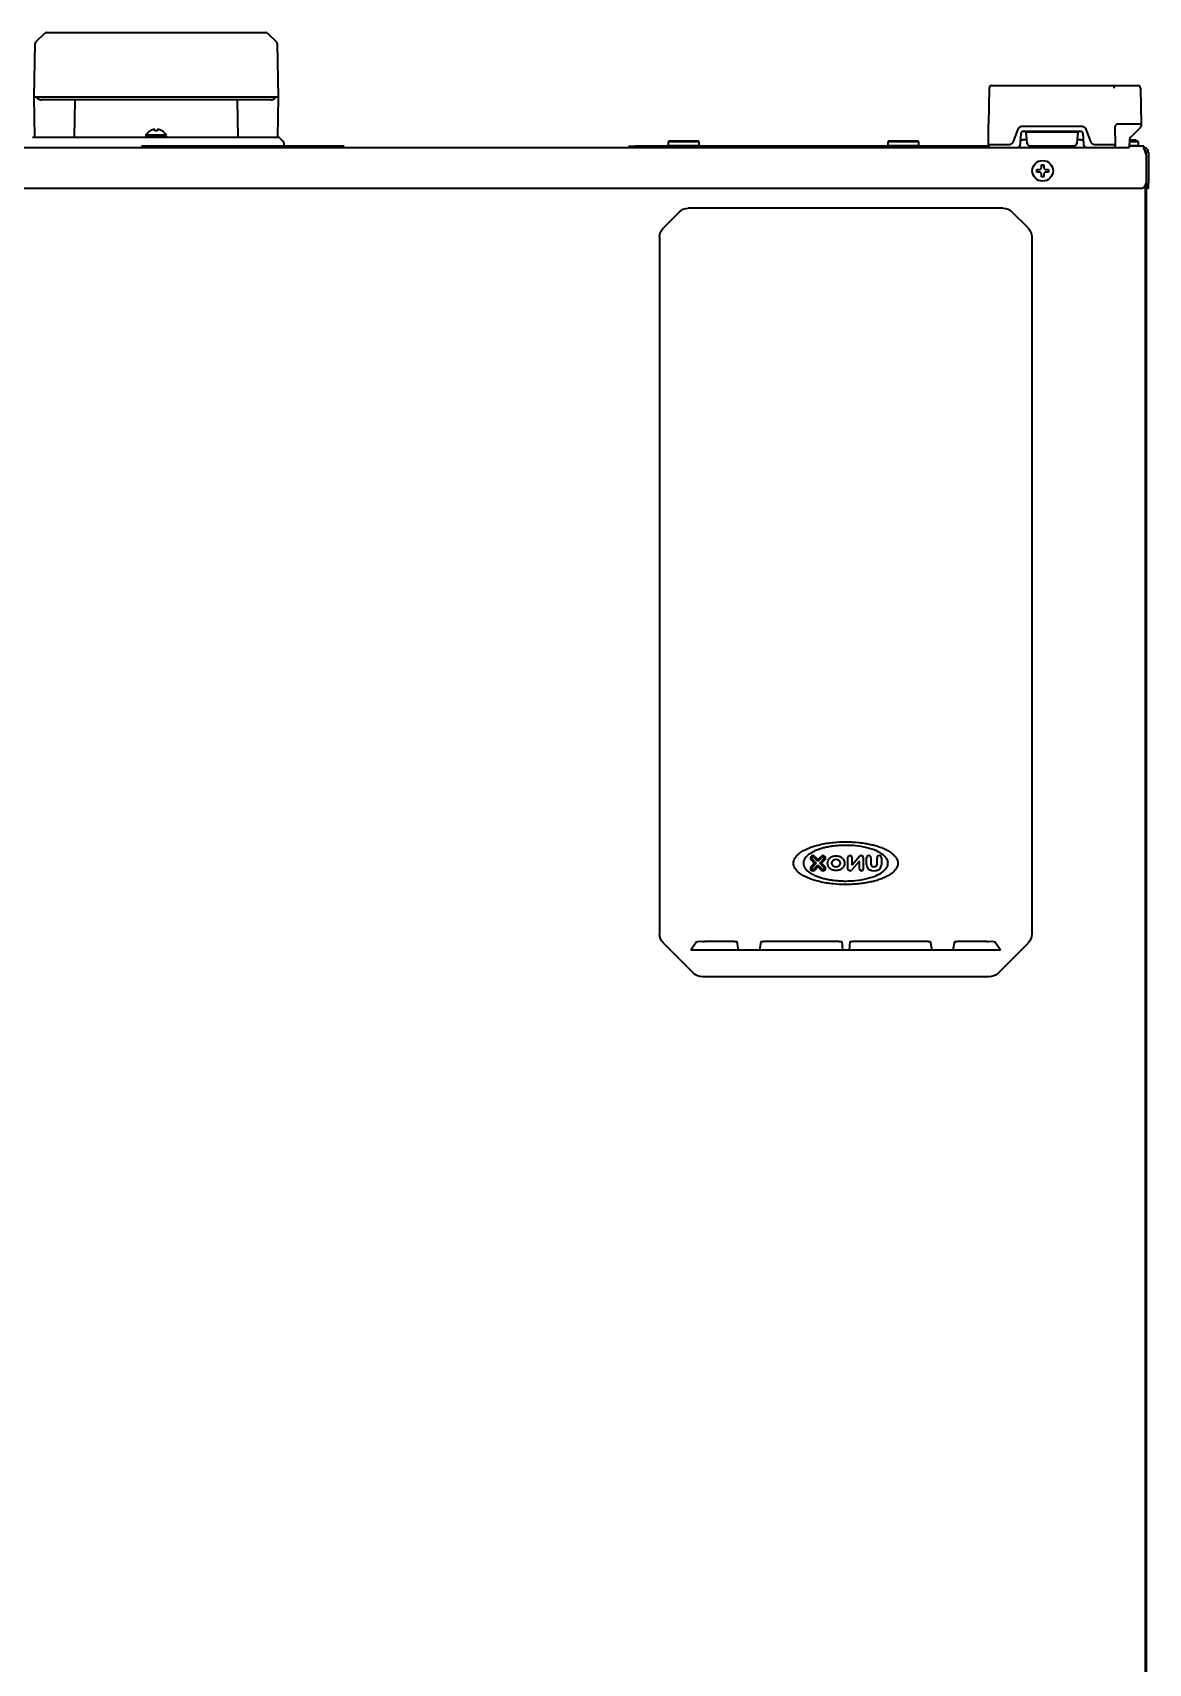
# Model space of a CAD drawing. Header units: inches. Extents: x 786 to 5593, y 691 to 5453.
# Drawn here: x 1216 to 1648, y 3342 to 3973 of the extents above; entities that cross this region are included whole.
import ezdxf

# ---------------------------------------------------------------- set-up
doc = ezdxf.new("R2010")
doc.units = ezdxf.units.IN
doc.layers.add('1', color=7, linetype='Continuous', true_color=0xffffff)

msp = doc.modelspace()

# ---------------------------------------------------------------- linework, layer by layer
at = {"layer": '1', "color": 7, "linetype": 'Continuous', "lineweight": 35}
for p, q in [((1220.95, 3972.87), (1217.47, 3969.44)), ((1221.65, 3973.16), (1306.56, 3973.16)), ((1310.75, 3969.44), (1307.26, 3972.87)), ((1217.17, 3968.75), (1216.81, 3948.16)), ((1311.41, 3948.16), (1311.05, 3968.75)), ((1586.46, 3951.67), (1586.22, 3937.66)), ((1587.46, 3952.66), (1587.49, 3952.66)), ((1587.49, 3952.66), (1587.58, 3952.66)), ((1587.6, 3952.66), (1593.22, 3952.66)), ((1593.22, 3952.66), (1593.83, 3952.66)), ((1595.78, 3952.66), (1597.4, 3952.66)), ((1599.22, 3952.66), (1622.22, 3952.66)), ((1624.04, 3952.66), (1625.67, 3952.66)), ((1627.61, 3952.66), (1628.22, 3952.66)), ((1628.22, 3952.66), (1633.84, 3952.66)), ((1633.84, 3952.66), (1642.29, 3952.66)), ((1642.29, 3952.66), (1643.98, 3952.66)), ((1644.98, 3951.67), (1645.22, 3937.66)), ((1264.11, 3948.16), (1216.81, 3948.16)), ((1216.81, 3948.16), (1217.08, 3932.66)), ((1308.59, 3947.16), (1219.62, 3947.16)), ((1232.6, 3947.16), (1232.35, 3932.66)), ((1311.41, 3948.16), (1264.11, 3948.16)), ((1295.86, 3932.66), (1295.61, 3947.16)), ((1311.14, 3932.66), (1311.41, 3948.16)), ((1260.11, 3933.26), (1260.11, 3933.06)), ((1261.81, 3935.11), (1261.81, 3935.13)), ((1266.41, 3935.13), (1266.41, 3935.11)), ((1268.11, 3933.06), (1268.11, 3933.26)), ((1586.22, 3929.66), (1586.22, 3936.19)), ((1597.34, 3935.46), (1595.71, 3930.97)), ((1622.22, 3936.78), (1599.22, 3936.78)), ((1621.79, 3934.91), (1599.65, 3934.91)), ((1600.69, 3934.66), (1600.67, 3934.91)), ((1600.69, 3934.66), (1601.19, 3934.66)), ((1600.74, 3934.16), (1600.69, 3934.66)), ((1600.82, 3933.39), (1600.74, 3934.16)), ((1601.16, 3930.21), (1600.82, 3933.39)), ((1620.25, 3934.66), (1601.19, 3934.66)), ((1620.25, 3934.66), (1620.75, 3934.66)), ((1620.62, 3933.39), (1620.28, 3930.21)), ((1620.7, 3934.16), (1620.62, 3933.39)), ((1620.75, 3934.66), (1620.7, 3934.16)), ((1620.75, 3934.66), (1620.77, 3934.91)), ((1625.73, 3930.97), (1624.1, 3935.46)), ((1635.1, 3936.64), (1635.22, 3929.66)), ((1643.17, 3937.66), (1636.1, 3937.66)), ((1641.51, 3932.95), (1644.99, 3936.42)), ((1645.22, 3937.66), (1643.17, 3937.66)), ((1645.22, 3937.66), (1645.21, 3936.94)), ((788.47, 3928.66), (1640.65, 3928.66)), ((1217.02, 3932.66), (1311.19, 3932.66)), ((1217.02, 3932.66), (1311.19, 3932.66)), ((1336.81, 3929.16), (1258.5, 3929.16)), ((1313.31, 3930.95), (1311.9, 3932.36)), ((1313.31, 3930.95), (1311.9, 3932.36)), ((1313.61, 3928.86), (1313.61, 3930.24)), ((1313.61, 3928.86), (1313.61, 3930.24)), ((1446.81, 3929.16), (1447.51, 3929.16)), ((1447.51, 3929.16), (1448.93, 3929.16)), ((1448.93, 3929.16), (1449.63, 3929.16)), ((1585.51, 3929.16), (1449.63, 3929.16)), ((1462.47, 3931.16), (1462.22, 3930.91)), ((1462.22, 3930.91), (1462.22, 3929.41)), ((1474.22, 3930.91), (1462.22, 3930.91)), ((1462.22, 3929.41), (1474.22, 3929.41)), ((1462.22, 3929.41), (1462.47, 3929.16)), ((1473.97, 3931.16), (1462.47, 3931.16)), ((1474.22, 3930.91), (1473.97, 3931.16)), ((1473.97, 3929.16), (1474.22, 3929.41)), ((1474.22, 3929.41), (1474.22, 3930.91)), ((1547.47, 3931.16), (1547.22, 3930.91)), ((1547.22, 3930.91), (1547.22, 3929.41)), ((1559.22, 3930.91), (1547.22, 3930.91)), ((1547.22, 3929.41), (1559.22, 3929.41)), ((1547.22, 3929.41), (1547.47, 3929.16)), ((1558.97, 3931.16), (1547.47, 3931.16)), ((1559.22, 3930.91), (1558.97, 3931.16)), ((1558.97, 3929.16), (1559.22, 3929.41)), ((1559.22, 3929.41), (1559.22, 3930.91)), ((1585.51, 3929.16), (1585.87, 3929.16)), ((1585.87, 3929.16), (1586.27, 3929.16)), ((1586.22, 3929.39), (1586.22, 3929.66)), ((1593.22, 3929.66), (1586.22, 3929.66)), ((1593.83, 3929.66), (1593.22, 3929.66)), ((1598.49, 3931.66), (1599.49, 3931.66)), ((1601.01, 3931.66), (1599.49, 3931.66)), ((1602.15, 3929.31), (1619.29, 3929.31)), ((1621.95, 3931.66), (1620.43, 3931.66)), ((1621.95, 3931.66), (1622.95, 3931.66)), ((1628.22, 3929.66), (1627.61, 3929.66)), ((1635.22, 3929.66), (1628.22, 3929.66)), ((1635.22, 3929.66), (1635.22, 3929.44)), ((1640.71, 3931.91), (1640.65, 3928.66)), ((1640.66, 3929.41), (1644.22, 3929.41)), ((1644.22, 3929.16), (1640.66, 3929.16)), ((1643.97, 3931.16), (1640.69, 3931.16)), ((1644.22, 3930.91), (1640.69, 3930.91)), ((1640.7, 3931.63), (1642.67, 3931.63)), ((1644.22, 3930.91), (1643.97, 3931.16)), ((1643.97, 3929.16), (1644.22, 3929.41)), ((1644.22, 3929.41), (1644.22, 3930.91)), ((1646.22, 3929.16), (1644.22, 3929.16)), ((1645.99, 3928.65), (1645.97, 3928.66)), ((1645.97, 3928.66), (1646.22, 3928.66)), ((1646.22, 3929.16), (1646.22, 3928.66)), ((1646.93, 3926.74), (1646.88, 3926.86)), ((1647.22, 3926.86), (1647.22, 3926.74)), ((1647.22, 3925.9), (1647.22, 3926.74)), ((1648.02, 3926.86), (1648.02, 3926.74)), ((1648.02, 3926.74), (1648.02, 3925.9)), ((1606.62, 3921.96), (1607.12, 3921.96)), ((1607.12, 3921.96), (1607.62, 3921.96)), ((1647.12, 3925.9), (1647.12, 3914.86)), ((1647.12, 3924.91), (1647.22, 3924.91)), ((1647.22, 3925.9), (1647.22, 3914.86)), ((1647.22, 3924.91), (1647.22, 2768.16)), ((1648.02, 3925.9), (1648.02, 3914.86)), ((1607.12, 3917.36), (1606.62, 3917.36)), ((1607.62, 3917.36), (1607.12, 3917.36)), ((1647.22, 3912.86), (1647.22, 3914.86)), ((1648.02, 3912.86), (1648.02, 3914.86)), ((1645.12, 3912.86), (789.32, 3912.86)), ((1646.72, 3913.66), (1646.72, 2860.7)), ((1648.02, 3912.86), (1647.22, 3912.86)), ((1466.46, 3903.69), (1460.38, 3897.61)), ((1591.84, 3905.16), (1470, 3905.16)), ((1601.46, 3897.61), (1595.38, 3903.69)), ((1458.92, 3894.08), (1458.92, 3624.23)), ((1602.92, 3894.08), (1602.92, 3624.23)), ((1518.76, 3651.69), (1517.54, 3652.92)), ((1517.54, 3650.39), (1518.76, 3651.62)), ((1517.9, 3653.28), (1519.52, 3651.66)), ((1519.52, 3651.66), (1517.9, 3650.03)), ((1520.18, 3652.32), (1518.56, 3653.94)), ((1518.56, 3649.37), (1520.18, 3651)), ((1518.92, 3654.3), (1520.14, 3653.07)), ((1520.14, 3650.24), (1518.92, 3649.01)), ((1521.8, 3653.94), (1520.18, 3652.32)), ((1520.18, 3651), (1521.8, 3649.37)), ((1520.21, 3653.07), (1521.44, 3654.3)), ((1521.44, 3649.01), (1520.21, 3650.24)), ((1520.84, 3651.66), (1522.46, 3653.28)), ((1522.46, 3650.03), (1520.84, 3651.66)), ((1522.82, 3652.92), (1521.59, 3651.69)), ((1521.59, 3651.62), (1522.82, 3650.39)), ((1531.8, 3649.31), (1531.8, 3654)), ((1532.38, 3654.59), (1532.68, 3654.59)), ((1532.72, 3648.73), (1532.38, 3648.73)), ((1536.11, 3652.31), (1533.17, 3648.93)), ((1533.26, 3654), (1533.26, 3651.03)), ((1533.35, 3651), (1536.29, 3654.39)), ((1536.19, 3649.31), (1536.19, 3652.28)), ((1536.73, 3654.59), (1537.07, 3654.59)), ((1537.07, 3648.73), (1536.78, 3648.73)), ((1537.66, 3654), (1537.66, 3649.31)), ((1538.98, 3651.07), (1538.98, 3653.73)), ((1540.68, 3653.73), (1540.68, 3651.28)), ((1543.03, 3651.28), (1543.03, 3653.73)), ((1544.74, 3653.73), (1544.74, 3651.07)), ((1460.38, 3620.7), (1471.97, 3609.12)), ((1473.18, 3621.22), (1471.01, 3617.95)), ((1489.42, 3617.95), (1471.01, 3617.95)), ((1475.62, 3621.36), (1473.49, 3621.25)), ((1487.86, 3621.37), (1476.31, 3621.37)), ((1489.42, 3617.95), (1488.86, 3621.32)), ((1497.52, 3617.95), (1489.42, 3617.95)), ((1498.08, 3621.32), (1497.52, 3617.95)), ((1529.65, 3617.95), (1497.52, 3617.95)), ((1528.36, 3621.37), (1499.08, 3621.37)), ((1529.36, 3621.32), (1529.65, 3617.95)), ((1532.19, 3617.95), (1529.65, 3617.95)), ((1532.48, 3621.32), (1532.19, 3617.95)), ((1564.32, 3617.95), (1532.19, 3617.95)), ((1562.76, 3621.37), (1533.48, 3621.37)), ((1564.32, 3617.95), (1563.76, 3621.32)), ((1572.42, 3617.95), (1564.32, 3617.95)), ((1572.98, 3621.32), (1572.42, 3617.95)), ((1590.83, 3617.95), (1572.42, 3617.95)), ((1585.53, 3621.37), (1573.98, 3621.37)), ((1588.35, 3621.25), (1586.22, 3621.36)), ((1590.83, 3617.95), (1588.66, 3621.22)), ((1589.87, 3609.12), (1601.46, 3620.7)), ((1586.34, 3607.65), (1475.5, 3607.65))]:
    msp.add_line(p, q, dxfattribs=at)
for centre, radius in [((1607.12, 3919.66), 4), ((1527.16, 3651.66), 1.59)]:
    msp.add_circle(centre, radius, dxfattribs=at)
for centre, radius, start, end in [((1221.65, 3972.16), 1, 90, 134.5), ((1306.56, 3972.16), 1, 45.5, 90), ((1218.17, 3968.73), 1, 134.5, 179), ((1310.05, 3968.73), 1, 1, 45.5), ((1587.46, 3951.66), 1, 90, 179), ((1633.84, 3951.66), 1, 1, 90), ((1643.98, 3951.66), 1, 1, 90), ((1636.1, 3936.66), 1, 90, 181), ((1641.71, 3931.87), 1, 116.76457, 179), ((1640.81, 3933.66), 1, 296.76457, 315), ((1644.46, 3936.95), 0.75, 315, 359), ((1217.02, 3931.66), 1, 90, 135), ((1217.02, 3931.66), 1, 90, 135), ((1311.19, 3931.66), 1, 45, 90), ((1311.19, 3931.66), 1, 45, 90), ((1312.61, 3930.24), 1, 0, 45), ((1312.61, 3930.24), 1, 0, 45), ((1586.97, 3929.41), 0.75, 181, 270), ((1602.15, 3930.31), 1, 186, 270), ((1619.29, 3930.31), 1, 270, 354.00002), ((1634.42, 3929.46), 0.8, 270, 359), ((1642.67, 3930.63), 1, 31.9695, 90), ((1645.12, 3925.9), 2, 0, 25), ((1645.12, 3914.86), 2, 270, 0), ((1518.23, 3653.61), 0.976, 45.00002, 225), ((1518.23, 3649.7), 0.976, 135, 315), ((1518.23, 3653.61), 0.466, 45.00003, 225), ((1518.23, 3649.7), 0.466, 135.00003, 314.99997), ((1518.73, 3651.66), 0.0488, 315, 45), ((1520.18, 3653.11), 0.0488, 225, 315), ((1520.18, 3650.21), 0.0488, 45, 135), ((1522.13, 3653.61), 0.976, 315, 135), ((1522.13, 3649.7), 0.976, 225, 44.99999), ((1521.63, 3651.66), 0.0488, 135, 225), ((1522.13, 3653.61), 0.466, 315, 135), ((1522.13, 3649.7), 0.466, 225, 44.99997), ((1532.38, 3654), 0.586, 90, 180), ((1532.38, 3649.31), 0.586, 180, 270), ((1532.68, 3654), 0.586, 0, 90), ((1532.72, 3649.31), 0.586, 270, 319.00001), ((1533.31, 3651.03), 0.0488, 180, 318.99996), ((1536.14, 3652.28), 0.0488, 0, 138.99996), ((1536.78, 3649.31), 0.586, 180, 270), ((1536.73, 3654), 0.586, 90, 139.00001), ((1537.07, 3654), 0.586, 0, 90), ((1537.07, 3649.31), 0.586, 270, 0), ((1539.83, 3653.73), 0.854, 0, 180), ((1541.17, 3651.07), 2.2, 180, 246.42182), ((1541.86, 3652.63), 3.91, 246.42182, 293.57818), ((1541.66, 3651.28), 0.976, 180, 262.33774), ((1541.86, 3652.73), 2.44, 262.33774, 277.66226), ((1542.05, 3651.28), 0.976, 277.66226, 0), ((1543.88, 3653.73), 0.854, 0, 180), ((1542.54, 3651.07), 2.2, 293.57818, 0)]:
    msp.add_arc(centre, radius, start, end, dxfattribs=at)
msp.add_ellipse((1264.11, 3933.46), major_axis=(3.95, 0), ratio=0.008727, dxfattribs=at)
for centre, major_axis, ratio, start_param, end_param in [((1599.65, 3933.91), (-1, 0), 1, 4.712389, 4.92927), ((1621.79, 3933.91), (-0.994, 0.111), 1, 4.606666, 4.823547), ((1264.11, 3932.66), (2.2, 0), 0.008727, 1.570796, 2.807111), ((1264.11, 3932.66), (2.2, 0), 0.008727, 0.418715, 1.570796)]:
    msp.add_ellipse(centre, major_axis=major_axis, ratio=ratio, start_param=start_param, end_param=end_param, dxfattribs=at)
at = {"layer": '1', "color": 7, "linetype": 'Continuous', "lineweight": 35, "extrusion": (0, 0, -1)}
for centre, major_axis, ratio, start_param, end_param in [((1470, 3900.15), (3.54, -3.54), 0.998783, 3.141593, 3.926382), ((1591.84, 3900.15), (3.54, 3.54), 0.998783, 5.498396, 6.283185), ((1463.92, 3894.08), (-3.54, 3.54), 0.998783, 5.498396, 6.283185), ((1597.92, 3894.08), (-3.54, -3.54), 0.998783, 3.141593, 3.926382), ((1463.92, 3624.24), (3.54, 3.54), 0.998783, 3.141593, 3.926382), ((1597.92, 3624.24), (3.54, -3.54), 0.998783, 5.498396, 6.283185), ((1474.18, 3621.21), (1, 0), 0.052336, 3.176451, 3.943759), ((1476.31, 3621.32), (1, 0), 0.052336, 3.943759, 4.712389), ((1487.86, 3621.32), (1, 0), 0.052336, 4.712389, 6.274471), ((1499.08, 3621.32), (1, 0), 0.052336, 3.150307, 4.712389), ((1528.36, 3621.32), (1, 0), 0.052336, 4.712389, 6.278828), ((1533.48, 3621.32), (1, 0), 0.052336, 3.14595, 4.712389), ((1562.76, 3621.32), (1, 0), 0.052336, 4.712389, 6.274471), ((1573.98, 3621.32), (1, 0), 0.052336, 3.150307, 4.712389), ((1585.53, 3621.32), (1, 0), 0.052336, 4.712389, 5.481019), ((1587.66, 3621.21), (1, 0), 0.052336, 5.481019, 6.248327), ((1475.51, 3612.66), (-3.54, -3.54), 0.998783, 5.498396, 6.283185), ((1586.33, 3612.66), (-3.54, 3.54), 0.998783, 3.141593, 3.926382)]:
    msp.add_ellipse(centre, major_axis=major_axis, ratio=ratio, start_param=start_param, end_param=end_param, dxfattribs=at)
at = {"layer": '1', "color": 7, "linetype": 'Continuous', "lineweight": 35}
for points, knots in [([(1593.83, 3952.66), (1593.99, 3952.66), (1594.15, 3952.66), (1594.48, 3952.66), (1594.64, 3952.66), (1594.96, 3952.66), (1595.13, 3952.66), (1595.37, 3952.66), (1595.45, 3952.66), (1595.57, 3952.66), (1595.61, 3952.66), (1595.69, 3952.66), (1595.73, 3952.66), (1595.78, 3952.66)], [0, 0, 0, 0, 0.25, 0.25, 0.5, 0.5, 0.75, 0.75, 0.875, 0.875, 0.9375, 0.9375, 1, 1, 1, 1]), ([(1597.4, 3952.66), (1597.44, 3952.66), (1597.48, 3952.66), (1597.56, 3952.66), (1597.67, 3952.66), (1597.78, 3952.66), (1598.01, 3952.66), (1598.16, 3952.66), (1598.62, 3952.66), (1598.92, 3952.66), (1599.22, 3952.66)], [0, 0, 0, 0, 0.0625, 0.0625, 0.125, 0.25, 0.25, 0.5, 0.5, 1, 1, 1, 1]), ([(1622.22, 3952.66), (1622.52, 3952.66), (1622.82, 3952.66), (1623.28, 3952.66), (1623.43, 3952.66), (1623.66, 3952.66), (1623.73, 3952.66), (1623.85, 3952.66), (1623.88, 3952.66), (1623.96, 3952.66), (1624, 3952.66), (1624.04, 3952.66)], [0, 0, 0, 0, 0.5, 0.5, 0.75, 0.75, 0.875, 0.875, 0.9375, 0.9375, 1, 1, 1, 1]), ([(1625.67, 3952.66), (1625.71, 3952.66), (1625.75, 3952.66), (1625.83, 3952.66), (1625.87, 3952.66), (1625.99, 3952.66), (1626.07, 3952.66), (1626.31, 3952.66), (1626.48, 3952.66), (1626.8, 3952.66), (1626.96, 3952.66), (1627.29, 3952.66), (1627.45, 3952.66), (1627.61, 3952.66)], [0, 0, 0, 0, 0.0625, 0.0625, 0.125, 0.125, 0.25, 0.25, 0.5, 0.5, 0.75, 0.75, 1, 1, 1, 1]), ([(1217.89, 3948.14), (1217.9, 3948.13), (1217.9, 3948.12), (1217.91, 3948.11), (1217.92, 3948.09), (1217.93, 3948.08), (1217.94, 3948.06), (1217.95, 3948.05), (1217.96, 3948.03), (1217.97, 3948.02), (1217.98, 3948), (1217.99, 3947.99), (1218, 3947.97), (1218.01, 3947.96), (1218.02, 3947.94), (1218.03, 3947.93), (1218.04, 3947.92), (1218.05, 3947.9), (1218.06, 3947.89), (1218.07, 3947.88), (1218.08, 3947.86), (1218.09, 3947.85), (1218.11, 3947.84), (1218.12, 3947.82), (1218.13, 3947.81), (1218.14, 3947.8), (1218.15, 3947.79), (1218.16, 3947.77), (1218.18, 3947.76), (1218.19, 3947.75), (1218.2, 3947.74), (1218.21, 3947.73), (1218.23, 3947.71), (1218.24, 3947.7), (1218.25, 3947.69), (1218.26, 3947.68), (1218.27, 3947.67), (1218.29, 3947.66), (1218.3, 3947.65), (1218.31, 3947.64), (1218.32, 3947.63), (1218.34, 3947.62), (1218.35, 3947.61), (1218.36, 3947.6), (1218.37, 3947.59), (1218.39, 3947.58), (1218.4, 3947.57), (1218.41, 3947.56), (1218.42, 3947.55), (1218.44, 3947.54), (1218.45, 3947.53), (1218.46, 3947.53), (1218.47, 3947.52), (1218.49, 3947.51), (1218.5, 3947.5), (1218.51, 3947.49), (1218.52, 3947.49), (1218.54, 3947.48), (1218.55, 3947.47), (1218.56, 3947.46), (1218.57, 3947.46), (1218.58, 3947.45), (1218.6, 3947.44), (1218.61, 3947.44), (1218.62, 3947.43), (1218.63, 3947.42), (1218.64, 3947.42), (1218.66, 3947.41), (1218.69, 3947.39), (1218.73, 3947.37), (1218.76, 3947.35), (1218.8, 3947.34), (1218.84, 3947.32), (1218.88, 3947.31), (1218.91, 3947.29), (1218.95, 3947.28), (1218.99, 3947.26), (1219.03, 3947.25), (1219.06, 3947.24), (1219.1, 3947.23), (1219.14, 3947.22), (1219.18, 3947.21), (1219.22, 3947.2), (1219.25, 3947.19), (1219.29, 3947.19), (1219.33, 3947.18), (1219.37, 3947.17), (1219.41, 3947.17), (1219.44, 3947.17), (1219.48, 3947.16), (1219.52, 3947.16), (1219.55, 3947.16), (1219.59, 3947.16), (1219.61, 3947.16), (1219.62, 3947.16)], [0, 0, 0, 0, 0.011672, 0.023259, 0.03476, 0.046176, 0.057505, 0.068749, 0.079908, 0.09098, 0.101967, 0.112867, 0.123682, 0.134411, 0.145054, 0.155611, 0.166082, 0.176467, 0.186766, 0.196979, 0.207106, 0.217146, 0.227101, 0.23697, 0.246752, 0.256449, 0.266059, 0.275583, 0.285021, 0.294373, 0.303639, 0.312819, 0.321912, 0.33092, 0.339841, 0.348677, 0.357426, 0.36609, 0.374667, 0.383158, 0.391564, 0.399883, 0.408116, 0.416263, 0.424325, 0.4323, 0.44019, 0.447994, 0.455712, 0.463344, 0.47089, 0.478351, 0.485726, 0.493015, 0.500218, 0.507336, 0.514368, 0.521315, 0.528176, 0.534951, 0.541641, 0.548246, 0.554765, 0.561199, 0.567547, 0.573811, 0.579988, 0.586081, 0.604999, 0.623671, 0.642098, 0.660281, 0.67822, 0.695916, 0.713369, 0.73058, 0.74755, 0.76428, 0.780769, 0.79702, 0.813033, 0.828809, 0.844349, 0.859653, 0.874723, 0.88956, 0.904165, 0.918538, 0.932682, 0.946598, 0.960286, 0.973748, 0.986986, 1, 1, 1, 1]), ([(1308.59, 3947.16), (1308.6, 3947.16), (1308.61, 3947.16), (1308.63, 3947.16), (1308.64, 3947.16), (1308.66, 3947.16), (1308.68, 3947.16), (1308.7, 3947.16), (1308.72, 3947.16), (1308.73, 3947.16), (1308.75, 3947.16), (1308.77, 3947.17), (1308.79, 3947.17), (1308.81, 3947.17), (1308.83, 3947.17), (1308.85, 3947.17), (1308.86, 3947.18), (1308.88, 3947.18), (1308.9, 3947.18), (1308.92, 3947.19), (1308.94, 3947.19), (1308.96, 3947.19), (1308.98, 3947.2), (1309, 3947.2), (1309.01, 3947.2), (1309.03, 3947.21), (1309.05, 3947.21), (1309.07, 3947.22), (1309.09, 3947.22), (1309.11, 3947.23), (1309.13, 3947.23), (1309.15, 3947.24), (1309.16, 3947.24), (1309.18, 3947.25), (1309.2, 3947.26), (1309.22, 3947.26), (1309.24, 3947.27), (1309.26, 3947.28), (1309.28, 3947.28), (1309.3, 3947.29), (1309.31, 3947.3), (1309.33, 3947.3), (1309.35, 3947.31), (1309.37, 3947.32), (1309.39, 3947.33), (1309.41, 3947.33), (1309.42, 3947.34), (1309.44, 3947.35), (1309.46, 3947.36), (1309.48, 3947.37), (1309.5, 3947.38), (1309.51, 3947.39), (1309.53, 3947.4), (1309.55, 3947.4), (1309.57, 3947.41), (1309.58, 3947.42), (1309.6, 3947.43), (1309.62, 3947.44), (1309.64, 3947.45), (1309.66, 3947.46), (1309.67, 3947.48), (1309.69, 3947.49), (1309.71, 3947.5), (1309.73, 3947.51), (1309.75, 3947.52), (1309.77, 3947.54), (1309.79, 3947.55), (1309.81, 3947.57), (1309.83, 3947.58), (1309.85, 3947.6), (1309.87, 3947.61), (1309.89, 3947.63), (1309.91, 3947.64), (1309.93, 3947.66), (1309.95, 3947.68), (1309.97, 3947.7), (1309.99, 3947.72), (1310.01, 3947.74), (1310.03, 3947.76), (1310.05, 3947.78), (1310.07, 3947.8), (1310.09, 3947.82), (1310.11, 3947.84), (1310.13, 3947.86), (1310.15, 3947.89), (1310.17, 3947.91), (1310.19, 3947.93), (1310.21, 3947.96), (1310.22, 3947.98), (1310.24, 3948.01), (1310.26, 3948.03), (1310.27, 3948.06), (1310.29, 3948.08), (1310.31, 3948.11), (1310.32, 3948.13), (1310.32, 3948.14)], [0, 0, 0, 0, 0.00651, 0.01307, 0.019681, 0.026343, 0.033056, 0.03982, 0.046635, 0.053501, 0.060419, 0.067389, 0.07441, 0.081484, 0.088609, 0.095787, 0.103017, 0.1103, 0.117636, 0.125024, 0.132465, 0.139959, 0.147506, 0.155106, 0.16276, 0.170467, 0.178228, 0.186042, 0.193911, 0.201833, 0.209809, 0.217839, 0.225924, 0.234062, 0.242255, 0.250503, 0.258805, 0.267162, 0.275573, 0.28404, 0.292561, 0.301137, 0.309768, 0.318455, 0.327196, 0.335993, 0.344846, 0.353753, 0.362716, 0.371735, 0.38081, 0.38994, 0.399125, 0.408367, 0.417664, 0.42659, 0.435804, 0.445304, 0.455092, 0.465168, 0.475531, 0.486183, 0.497122, 0.50835, 0.519867, 0.531672, 0.543766, 0.556149, 0.568821, 0.581782, 0.595033, 0.608573, 0.622403, 0.636523, 0.650932, 0.665631, 0.68062, 0.695899, 0.711469, 0.727328, 0.743477, 0.759916, 0.776646, 0.793665, 0.810975, 0.828574, 0.846463, 0.864642, 0.883111, 0.90187, 0.920918, 0.940255, 0.959881, 0.979796, 1, 1, 1, 1]), ([(1260.11, 3933.04), (1260.11, 3933.02), (1260.11, 3932.95), (1260.16, 3932.85), (1260.22, 3932.77), (1260.29, 3932.71), (1260.36, 3932.68), (1260.38, 3932.68), (1260.39, 3932.67)], [0, 0, 0, 0, 0.135651, 0.390433, 0.598157, 0.774684, 0.921362, 1, 1, 1, 1]), ([(1261.82, 3935.11), (1261.67, 3935.04), (1261.26, 3934.79), (1260.69, 3934.23), (1260.32, 3933.73), (1260.16, 3933.46)], [0, 0, 0, 0, 0.20891, 0.604427, 1, 1, 1, 1]), ([(1263.61, 3935.12), (1263.61, 3935.24), (1263.61, 3935.35), (1263.61, 3935.49), (1263.61, 3935.53), (1263.61, 3935.6), (1263.61, 3935.63), (1263.61, 3935.66)], [0, 0, 0, 0, 0.5, 0.5, 0.75, 0.75, 1, 1, 1, 1]), ([(1266.41, 3935.11), (1266.2, 3935.23), (1265.99, 3935.34), (1265.67, 3935.48), (1265.56, 3935.52), (1265.34, 3935.59), (1265.22, 3935.63), (1265.11, 3935.66)], [0, 0, 0, 0, 0.5, 0.5, 0.75, 0.75, 1, 1, 1, 1]), ([(1268.05, 3933.46), (1267.89, 3933.73), (1267.53, 3934.23), (1266.95, 3934.79), (1266.54, 3935.04), (1266.39, 3935.12)], [0, 0, 0, 0, 0.394932, 0.789806, 1, 1, 1, 1]), ([(1599.22, 3936.78), (1598.81, 3936.78), (1598.41, 3936.65), (1597.74, 3936.18), (1597.48, 3935.84), (1597.34, 3935.46)], [0, 0, 0, 0, 0.5, 0.5, 1, 1, 1, 1]), ([(1598.66, 3933.98), (1598.6, 3933.24), (1598.55, 3932.51), (1598.45, 3931.05), (1598.4, 3930.32), (1598.35, 3929.59)], [0, 0, 0, 0, 0.5, 0.5, 1, 1, 1, 1]), ([(1599.44, 3934.88), (1599.38, 3934.87), (1599.33, 3934.86), (1599.26, 3934.83), (1599.23, 3934.82), (1599.19, 3934.79), (1599.16, 3934.78), (1599.09, 3934.74), (1599.05, 3934.71), (1598.99, 3934.65), (1598.97, 3934.64), (1598.93, 3934.6), (1598.91, 3934.58), (1598.86, 3934.52), (1598.83, 3934.48), (1598.79, 3934.41), (1598.77, 3934.38), (1598.76, 3934.35), (1598.75, 3934.34), (1598.74, 3934.31), (1598.73, 3934.3), (1598.71, 3934.24), (1598.69, 3934.19), (1598.67, 3934.08), (1598.66, 3934.03), (1598.66, 3933.98)], [0, 0, 0, 0, 0.125, 0.125, 0.1875, 0.1875, 0.25, 0.25, 0.375, 0.375, 0.4375, 0.4375, 0.5, 0.5, 0.625, 0.625, 0.6875, 0.6875, 0.71875, 0.71875, 0.75, 0.75, 0.875, 0.875, 1, 1, 1, 1]), ([(1622.79, 3933.98), (1622.78, 3934.03), (1622.77, 3934.08), (1622.75, 3934.16), (1622.75, 3934.19), (1622.73, 3934.24), (1622.72, 3934.26), (1622.69, 3934.34), (1622.67, 3934.39), (1622.63, 3934.45), (1622.61, 3934.48), (1622.58, 3934.52), (1622.56, 3934.54), (1622.51, 3934.6), (1622.47, 3934.64), (1622.41, 3934.69), (1622.39, 3934.71), (1622.36, 3934.73), (1622.35, 3934.74), (1622.32, 3934.75), (1622.31, 3934.76), (1622.25, 3934.79), (1622.16, 3934.84), (1622.06, 3934.87), (1622, 3934.88)], [0, 0, 0, 0, 0.125, 0.125, 0.1875, 0.1875, 0.25, 0.25, 0.375, 0.375, 0.4375, 0.4375, 0.5, 0.5, 0.625, 0.625, 0.6875, 0.6875, 0.71875, 0.71875, 0.75, 0.75, 0.875, 1, 1, 1, 1]), ([(1624.1, 3935.46), (1623.96, 3935.84), (1623.7, 3936.18), (1623.03, 3936.65), (1622.63, 3936.78), (1622.22, 3936.78)], [0, 0, 0, 0, 0.5, 0.5, 1, 1, 1, 1]), ([(1623.09, 3929.59), (1623.04, 3930.32), (1622.99, 3931.05), (1622.89, 3932.51), (1622.84, 3933.24), (1622.79, 3933.98)], [0, 0, 0, 0, 0.5, 0.5, 1, 1, 1, 1]), ([(1598.35, 3929.59), (1598.35, 3929.58), (1598.35, 3929.57), (1598.35, 3929.56), (1598.34, 3929.53), (1598.34, 3929.51), (1598.33, 3929.46), (1598.33, 3929.43), (1598.31, 3929.37), (1598.3, 3929.34), (1598.28, 3929.29), (1598.27, 3929.26), (1598.23, 3929.17), (1598.2, 3929.12), (1598.15, 3929.06), (1598.14, 3929.04), (1598.12, 3929.02), (1598.11, 3929.01), (1598.08, 3928.97), (1598.06, 3928.95), (1597.99, 3928.89), (1597.94, 3928.85), (1597.86, 3928.8), (1597.84, 3928.78), (1597.78, 3928.75), (1597.72, 3928.73), (1597.66, 3928.71), (1597.62, 3928.69), (1597.6, 3928.69), (1597.57, 3928.68), (1597.56, 3928.68), (1597.48, 3928.66), (1597.41, 3928.66), (1597.35, 3928.66)], [0, 0, 0, 0, 0.015625, 0.015625, 0.03125, 0.0625, 0.0625, 0.125, 0.125, 0.1875, 0.1875, 0.25, 0.25, 0.375, 0.375, 0.40625, 0.40625, 0.4375, 0.4375, 0.5, 0.5, 0.625, 0.625, 0.6875, 0.6875, 0.75, 0.8125, 0.8125, 0.84375, 0.84375, 0.875, 0.875, 1, 1, 1, 1]), ([(1624.09, 3928.66), (1624.03, 3928.66), (1623.96, 3928.66), (1623.89, 3928.68), (1623.87, 3928.68), (1623.84, 3928.69), (1623.82, 3928.69), (1623.78, 3928.71), (1623.72, 3928.73), (1623.66, 3928.75), (1623.61, 3928.78), (1623.58, 3928.8), (1623.5, 3928.85), (1623.45, 3928.89), (1623.38, 3928.95), (1623.36, 3928.97), (1623.33, 3929.01), (1623.32, 3929.02), (1623.3, 3929.04), (1623.29, 3929.06), (1623.24, 3929.12), (1623.21, 3929.17), (1623.17, 3929.26), (1623.16, 3929.28), (1623.14, 3929.34), (1623.13, 3929.37), (1623.11, 3929.43), (1623.11, 3929.46), (1623.1, 3929.51), (1623.1, 3929.53), (1623.09, 3929.56), (1623.09, 3929.57), (1623.09, 3929.58), (1623.09, 3929.59)], [0, 0, 0, 0, 0.125, 0.125, 0.15625, 0.15625, 0.1875, 0.1875, 0.25, 0.3125, 0.3125, 0.375, 0.375, 0.5, 0.5, 0.5625, 0.5625, 0.59375, 0.59375, 0.625, 0.625, 0.75, 0.75, 0.8125, 0.8125, 0.875, 0.875, 0.9375, 0.9375, 0.96875, 0.984375, 0.984375, 1, 1, 1, 1]), ([(1627.61, 3929.66), (1627.2, 3929.66), (1626.8, 3929.78), (1626.13, 3930.25), (1625.87, 3930.59), (1625.73, 3930.97)], [0, 0, 0, 0, 0.5, 0.5, 1, 1, 1, 1]), ([(1646.88, 3926.86), (1646.84, 3926.97), (1646.81, 3927.08), (1646.73, 3927.3), (1646.69, 3927.41), (1646.62, 3927.61), (1646.58, 3927.71), (1646.51, 3927.9), (1646.47, 3927.99), (1646.4, 3928.16), (1646.36, 3928.23), (1646.29, 3928.37), (1646.25, 3928.42), (1646.18, 3928.52), (1646.14, 3928.56), (1646.07, 3928.62), (1646.03, 3928.64), (1645.99, 3928.65)], [0, 0, 0, 0, 0.125, 0.125, 0.25, 0.25, 0.375, 0.375, 0.5, 0.5, 0.625, 0.625, 0.75, 0.75, 0.875, 0.875, 1, 1, 1, 1]), ([(1648.02, 3926.86), (1648.02, 3927.08), (1647.98, 3927.3), (1647.82, 3927.72), (1647.7, 3927.91), (1647.39, 3928.24), (1647.21, 3928.38), (1646.81, 3928.57), (1646.59, 3928.63), (1646.37, 3928.65)], [0, 0, 0, 0, 0.25, 0.25, 0.5, 0.5, 0.75, 0.75, 1, 1, 1, 1]), ([(1647.22, 3926.86), (1647.22, 3926.92), (1647.21, 3926.98), (1647.19, 3927.1), (1647.17, 3927.16), (1647.13, 3927.28), (1647.1, 3927.33), (1647.04, 3927.44), (1647, 3927.49), (1646.91, 3927.58), (1646.87, 3927.62), (1646.77, 3927.7), (1646.72, 3927.73), (1646.63, 3927.77), (1646.59, 3927.79), (1646.55, 3927.8)], [0, 0, 0, 0, 0.151283, 0.151283, 0.302566, 0.302566, 0.453849, 0.453849, 0.605132, 0.605132, 0.756415, 0.756415, 0.907698, 0.907698, 1, 1, 1, 1]), ([(1604.82, 3920.16), (1605.02, 3920.16), (1605.23, 3920.16), (1605.56, 3920.16), (1605.67, 3920.16), (1605.89, 3920.16), (1606, 3920.16), (1606.12, 3920.16)], [0, 0, 0, 0, 0.5, 0.5, 0.75, 0.75, 1, 1, 1, 1]), ([(1607.62, 3921.96), (1607.62, 3921.75), (1607.62, 3921.54), (1607.62, 3921.22), (1607.62, 3921.11), (1607.62, 3920.89), (1607.62, 3920.77), (1607.62, 3920.66)], [0, 0, 0, 0, 0.5, 0.5, 0.75, 0.75, 1, 1, 1, 1]), ([(1606.62, 3917.36), (1606.62, 3917.56), (1606.62, 3917.77), (1606.62, 3918.09), (1606.62, 3918.2), (1606.62, 3918.43), (1606.62, 3918.54), (1606.62, 3918.66)], [0, 0, 0, 0, 0.5, 0.5, 0.75, 0.75, 1, 1, 1, 1]), ([(1609.42, 3919.16), (1609.22, 3919.16), (1609.01, 3919.16), (1608.68, 3919.16), (1608.57, 3919.16), (1608.35, 3919.16), (1608.24, 3919.16), (1608.12, 3919.16)], [0, 0, 0, 0, 0.5, 0.5, 0.75, 0.75, 1, 1, 1, 1]), ([(1510.72, 3651.66), (1510.72, 3651.97), (1510.81, 3652.63), (1511.44, 3654.06), (1513.25, 3655.86), (1516.56, 3657.61), (1521.01, 3658.98), (1525.94, 3659.76), (1529.34, 3659.92), (1530.92, 3659.92)], [0, 0, 0, 0, 0.039878, 0.0847, 0.199189, 0.358922, 0.563349, 0.796366, 1, 1, 1, 1]), ([(1530.92, 3658.56), (1530.71, 3658.56), (1529.79, 3658.55), (1528.21, 3658.49), (1526.23, 3658.29), (1524.69, 3658.05), (1523.54, 3657.82), (1522.74, 3657.64), (1521.97, 3657.44), (1520.96, 3657.15), (1519.73, 3656.72), (1518.34, 3656.1), (1516.74, 3655.18), (1515.16, 3653.87), (1514.55, 3652.34), (1514.55, 3651.66)], [0, 0, 0, 0, 0.033137, 0.14506, 0.250089, 0.346848, 0.391878, 0.43461, 0.476302, 0.51809, 0.601078, 0.681714, 0.758061, 0.891333, 1, 1, 1, 1]), ([(1530.92, 3659.92), (1531.18, 3659.92), (1532.31, 3659.91), (1534.27, 3659.83), (1536.71, 3659.6), (1538.61, 3659.31), (1540.03, 3659.04), (1541.01, 3658.82), (1541.97, 3658.58), (1543.22, 3658.23), (1544.73, 3657.71), (1546.45, 3656.98), (1547.99, 3656.12), (1549.3, 3655.14), (1550.58, 3653.8), (1551.12, 3652.48), (1551.12, 3651.66)], [0, 0, 0, 0, 0.033335, 0.145917, 0.251541, 0.348807, 0.394053, 0.436976, 0.478837, 0.520775, 0.603982, 0.684692, 0.760911, 0.830895, 0.893647, 1, 1, 1, 1]), ([(1547.29, 3651.66), (1547.29, 3651.92), (1547.21, 3652.47), (1546.71, 3653.66), (1545.25, 3655.16), (1542.57, 3656.63), (1538.95, 3657.78), (1534.95, 3658.43), (1532.2, 3658.56), (1530.92, 3658.56)], [0, 0, 0, 0, 0.040839, 0.086559, 0.202268, 0.362209, 0.565935, 0.797654, 1, 1, 1, 1]), ([(1530.92, 3643.39), (1529.34, 3643.39), (1525.94, 3643.56), (1521.01, 3644.33), (1516.56, 3645.7), (1513.25, 3647.45), (1511.44, 3649.25), (1510.81, 3650.69), (1510.72, 3651.35), (1510.72, 3651.66)], [0, 0, 0, 0, 0.203634, 0.436651, 0.641078, 0.800811, 0.9153, 0.960122, 1, 1, 1, 1]), ([(1514.55, 3651.66), (1514.55, 3650.97), (1515.16, 3649.44), (1516.74, 3648.13), (1518.34, 3647.21), (1519.73, 3646.6), (1520.96, 3646.17), (1521.97, 3645.87), (1522.74, 3645.67), (1523.54, 3645.49), (1524.69, 3645.26), (1526.23, 3645.02), (1528.21, 3644.83), (1529.79, 3644.76), (1530.71, 3644.75), (1530.92, 3644.75)], [0, 0, 0, 0, 0.108667, 0.241939, 0.318286, 0.398922, 0.48191, 0.523698, 0.56539, 0.608122, 0.653152, 0.749911, 0.85494, 0.966863, 1, 1, 1, 1]), ([(1523.87, 3651.66), (1523.87, 3652.03), (1524.05, 3652.81), (1524.79, 3653.77), (1525.89, 3654.39), (1527.16, 3654.61), (1528.43, 3654.39), (1529.53, 3653.77), (1530.28, 3652.81), (1530.46, 3652.03), (1530.46, 3651.66)], [0, 0, 0, 0, 0.117152, 0.239047, 0.367351, 0.5, 0.632649, 0.760953, 0.882848, 1, 1, 1, 1]), ([(1530.46, 3651.66), (1530.46, 3651.28), (1530.28, 3650.5), (1529.53, 3649.55), (1528.43, 3648.92), (1527.16, 3648.7), (1525.89, 3648.92), (1524.79, 3649.55), (1524.05, 3650.5), (1523.87, 3651.28), (1523.87, 3651.66)], [0, 0, 0, 0, 0.117152, 0.239047, 0.367351, 0.5, 0.632649, 0.760953, 0.882848, 1, 1, 1, 1]), ([(1551.12, 3651.66), (1551.12, 3650.83), (1550.58, 3649.52), (1549.3, 3648.17), (1547.99, 3647.19), (1546.45, 3646.34), (1544.73, 3645.6), (1543.22, 3645.09), (1541.97, 3644.73), (1541.01, 3644.49), (1540.03, 3644.28), (1538.61, 3644), (1536.71, 3643.72), (1534.27, 3643.49), (1532.31, 3643.4), (1531.18, 3643.39), (1530.92, 3643.39)], [0, 0, 0, 0, 0.106353, 0.169105, 0.239089, 0.315308, 0.396018, 0.479225, 0.521163, 0.563024, 0.605947, 0.651193, 0.748459, 0.854083, 0.966665, 1, 1, 1, 1]), ([(1530.92, 3644.75), (1532.2, 3644.75), (1534.95, 3644.89), (1538.95, 3645.54), (1542.57, 3646.68), (1545.25, 3648.15), (1546.71, 3649.65), (1547.21, 3650.85), (1547.29, 3651.4), (1547.29, 3651.66)], [0, 0, 0, 0, 0.202346, 0.434065, 0.637791, 0.797732, 0.913441, 0.959161, 1, 1, 1, 1]), ([(1471.12, 3617.94), (1471.11, 3617.94), (1471.11, 3617.94), (1471.09, 3617.97), (1471.07, 3617.99), (1471.05, 3618.01)], [0, 0, 0, 0, 0.148926, 0.148926, 1, 1, 1, 1]), ([(1590.79, 3618.01), (1590.77, 3617.99), (1590.75, 3617.97), (1590.73, 3617.94), (1590.73, 3617.94), (1590.72, 3617.94)], [0, 0, 0, 0, 0.824749, 0.824749, 1, 1, 1, 1])]:
    msp.add_open_spline(points, degree=3, knots=knots, dxfattribs=at)
for points, degree in [([(1263.11, 3935.66), (1263.05, 3935.64), (1262.94, 3935.61), (1262.78, 3935.56), (1262.62, 3935.51), (1262.47, 3935.44), (1262.32, 3935.38), (1262.16, 3935.3), (1261.99, 3935.22), (1261.87, 3935.14), (1261.81, 3935.11)], 3), ([(1263.61, 3935.66), (1263.58, 3935.66), (1263.53, 3935.67), (1263.46, 3935.67), (1263.38, 3935.68), (1263.31, 3935.67), (1263.24, 3935.67), (1263.18, 3935.67), (1263.13, 3935.66), (1263.11, 3935.66)], 3), ([(1264.61, 3935.12), (1264.44, 3935.14), (1264.11, 3935.17), (1263.77, 3935.14), (1263.61, 3935.12)], 3), ([(1265.11, 3935.66), (1265.08, 3935.66), (1265.04, 3935.67), (1264.96, 3935.67), (1264.89, 3935.67), (1264.82, 3935.68), (1264.75, 3935.67), (1264.68, 3935.67), (1264.63, 3935.66), (1264.61, 3935.66)], 3), ([(1264.61, 3935.66), (1264.61, 3935.65), (1264.61, 3935.62), (1264.61, 3935.57), (1264.61, 3935.51), (1264.61, 3935.45), (1264.61, 3935.39), (1264.61, 3935.32), (1264.61, 3935.23), (1264.61, 3935.16), (1264.61, 3935.12)], 3), ([(1586.22, 3936.19), (1586.22, 3937.12), (1586.22, 3937.66), (1586.22, 3937.66)], 3), ([(1595.71, 3930.97), (1595.43, 3930.19), (1594.66, 3929.66), (1593.83, 3929.66)], 3), ([(1646.37, 3928.65), (1646.32, 3928.65), (1646.27, 3928.66), (1646.22, 3928.66)], 3), ([(1647.22, 3926.86), (1648.02, 3926.86)], 1), ([(1604.82, 3919.16), (1604.82, 3919.32), (1604.82, 3919.66), (1604.82, 3919.99), (1604.82, 3920.16)], 3), ([(1606.12, 3920.16), (1606.15, 3920.18), (1606.2, 3920.23), (1606.27, 3920.31), (1606.34, 3920.38), (1606.41, 3920.45), (1606.48, 3920.52), (1606.55, 3920.59), (1606.6, 3920.63), (1606.62, 3920.66)], 3), ([(1606.62, 3920.66), (1606.62, 3920.71), (1606.62, 3920.82), (1606.62, 3920.98), (1606.62, 3921.14), (1606.62, 3921.29), (1606.62, 3921.45), (1606.62, 3921.6), (1606.62, 3921.77), (1606.62, 3921.89), (1606.62, 3921.96)], 3), ([(1607.62, 3920.66), (1607.64, 3920.63), (1607.69, 3920.59), (1607.76, 3920.51), (1607.83, 3920.44), (1607.91, 3920.37), (1607.98, 3920.3), (1608.05, 3920.23), (1608.1, 3920.18), (1608.12, 3920.16)], 3), ([(1608.12, 3920.16), (1608.17, 3920.16), (1608.28, 3920.16), (1608.44, 3920.16), (1608.6, 3920.16), (1608.76, 3920.16), (1608.91, 3920.16), (1609.07, 3920.16), (1609.23, 3920.16), (1609.36, 3920.16), (1609.42, 3920.16)], 3), ([(1609.42, 3920.16), (1609.42, 3919.99), (1609.42, 3919.66), (1609.42, 3919.32), (1609.42, 3919.16)], 3), ([(1606.12, 3919.16), (1606.07, 3919.16), (1605.96, 3919.16), (1605.8, 3919.16), (1605.64, 3919.16), (1605.48, 3919.16), (1605.33, 3919.16), (1605.17, 3919.16), (1605.01, 3919.16), (1604.88, 3919.16), (1604.82, 3919.16)], 3), ([(1606.62, 3918.66), (1606.6, 3918.68), (1606.55, 3918.73), (1606.48, 3918.8), (1606.41, 3918.87), (1606.33, 3918.94), (1606.26, 3919.01), (1606.19, 3919.08), (1606.14, 3919.13), (1606.12, 3919.16)], 3), ([(1608.12, 3919.16), (1608.09, 3919.13), (1608.04, 3919.08), (1607.97, 3919.01), (1607.9, 3918.93), (1607.83, 3918.86), (1607.76, 3918.79), (1607.69, 3918.73), (1607.64, 3918.68), (1607.62, 3918.66)], 3), ([(1607.62, 3918.66), (1607.62, 3918.6), (1607.62, 3918.49), (1607.62, 3918.33), (1607.62, 3918.17), (1607.62, 3918.02), (1607.62, 3917.87), (1607.62, 3917.71), (1607.62, 3917.54), (1607.62, 3917.42), (1607.62, 3917.36)], 3)]:
    msp.add_open_spline(points, degree=degree, dxfattribs=at)

doc.saveas('drawing.dxf')
